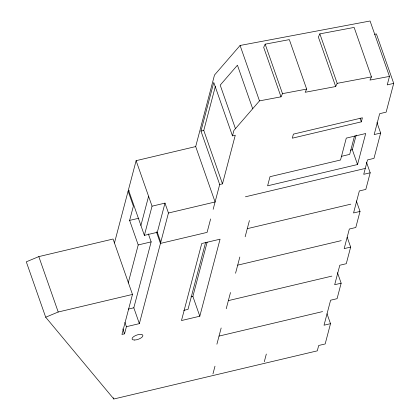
<?xml version="1.0" encoding="UTF-8"?>
<svg xmlns="http://www.w3.org/2000/svg" width="420" height="420" viewBox="0 0 420 420"><rect width="100%" height="100%" fill="white"/><g stroke="black" fill="none" stroke-linecap="round" stroke-linejoin="round"><path stroke-width="0.63" d="M114.461 242.981L128.116 191.074L129.35 190.78M374.619 34.319L376.383 33.899L393.708 83.37L387.24 84.898L389.471 76.403L370.072 21L240.083 45.47L214.499 75.038L195.689 146.57L136.112 160.671L128.436 189.856L144.37 235.368L157.311 232.302L164.992 203.117L152.05 206.178L144.37 235.368M128.21 282.975L138.212 244.944L129.623 220.406L133.382 206.11L128.116 191.074M140.905 225.472L148.585 196.287M327.038 313.787L330.503 323.683L325.169 343.954L318.701 345.481L317.289 350.847L113.836 399L45.696 317.226L26.292 261.817L38.813 256.604L113.075 239.027L132.478 294.431L121.952 334.446L124.541 333.832L126.42 326.692L124.924 322.429M126.42 326.692L139.361 323.631L133.817 307.797L151.153 241.878L148.36 233.909M139.361 323.631L168.452 213.008L164.992 203.117M219.681 184.517L200.97 131.093L213.764 82.451L232.475 135.875L235.279 135.209L222.484 183.855L219.681 184.517L213.155 209.317M222.484 183.855L203.774 130.431L215.408 86.21M210.625 218.941L207.091 232.376L160.456 243.411L156.387 231.793M232.475 135.875L233.903 130.442L259.486 100.879L281.006 96.826L282.497 93.639L265.172 44.168L289.333 39.622L306.658 89.087L305.161 92.279L335.69 86.531L337.187 83.344L319.862 33.873L354.133 27.421L371.453 76.892L369.962 80.078L389.471 76.403M205.606 242.445L188.003 309.362L183.755 310.369M199.81 316.207L220.07 239.185L201.737 243.527L181.477 320.544L199.81 316.207L192.88 296.42L207.16 242.125M216.899 344.195L221.167 327.983M226.228 308.726L230.496 292.509M235.557 273.257L239.825 257.04M245.154 236.775L249.417 220.558M212.951 373.942L214.988 366.188M264.285 361.788L266.322 354.039M354.517 136.017L349.692 154.371L341.429 156.324M357.536 164.53L365.694 133.523L346.28 138.117L340.526 160.004L269.997 176.699L267.598 185.819L357.536 164.53L352.338 149.693L356.165 135.135M361.342 121.842L362.407 117.789L293.391 134.127L292.325 138.18L361.342 121.842L360.05 118.157M337.47 272.68L341.15 283.195L337.076 298.678L330.608 300.211L324.03 325.217L330.503 323.683M347.183 237.195L350.647 247.086L346.274 263.708L339.806 265.24L334.682 284.723L341.15 283.195M356.344 200.917L360.024 211.428L355.798 227.498L349.33 229.026L344.174 248.619L350.647 247.086M366.518 162.309L370.188 172.793L365.815 189.415L359.347 190.942L353.556 212.956L360.024 211.428M376.961 122.535L380.641 133.046L373.979 158.382L367.51 159.915L363.72 174.321L370.188 172.793M393.708 83.37L386.137 112.151L379.669 113.683L374.173 134.578L380.641 133.046M265.172 44.168L263.681 47.355L281.006 96.826M319.862 33.873L318.37 37.06L335.69 86.531M45.696 317.226L58.212 312.007L132.478 294.431M200.97 131.093L203.774 130.431M350.427 150.145L352.338 149.693M129.623 220.406L138.863 218.222M168.452 213.008L215.087 201.973L195.689 146.57M245.438 196.791L365.269 168.43M138.212 244.944L151.153 241.878M247.286 228.664L350.816 204.162M237.694 265.151L341.219 240.644M128.268 309.11L133.817 307.797M191.032 296.856L192.88 296.42M228.365 300.62L331.889 276.113M219.035 336.089L322.56 311.588M282.497 93.639L306.658 89.087M337.187 83.344L371.453 76.892M240.083 45.47L259.486 100.879M252.688 108.733L237.442 65.2L220.201 85.129L235.447 128.662M136.112 160.671L152.05 206.178M157.311 232.302L160.776 242.198M122.813 328.907L124.541 333.832M113.405 397.766L113.836 399M38.813 256.604L58.212 312.007M134.384 340.027A5.702 2.247 -19.3 0 0 142.9 335.811A5.702 2.247 -19.3 0 0 135.172 335.727A5.702 2.247 -19.3 0 0 134.384 340.027"/></g></svg>
